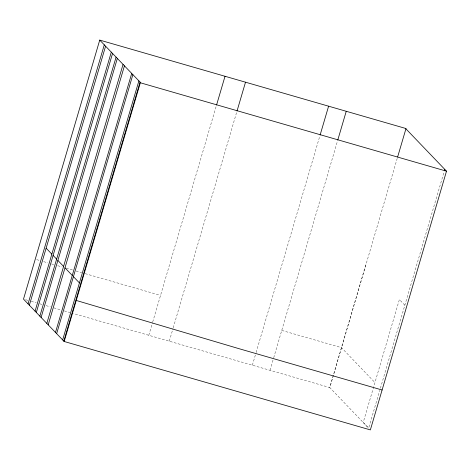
<?xml version="1.0" encoding="UTF-8"?>
<svg xmlns="http://www.w3.org/2000/svg" width="470" height="470" viewBox="0 0 470 470"><rect width="100%" height="100%" fill="white"/><g stroke="black" fill="none" stroke-linecap="round" stroke-linejoin="round"><path stroke-width="0.35" stroke-dasharray="2.35 1.76" d="M148.79 335.292L152.503 322.696M152.709 321.991L216.341 105.773M169.282 341.208L173.007 328.536M173.219 327.837L236.821 111.713M252.372 365.202L255.892 353.24M256.097 352.535L319.9 135.754M270.015 370.295L273.517 358.399M273.722 357.699L337.566 140.783M365.748 264.986L329.77 387.556L368.656 428.135L379.784 390.335M397.226 158.361L329.77 387.556L73.479 313.543M380.4 388.238L444.179 171.521M36.648 259.622L40.167 260.639M43.687 261.655L47.911 262.877M51.43 263.893L54.25 264.704M57.769 265.72L61.993 266.937M66.211 268.159L72.55 269.986M76.069 271.002L81.698 272.629M85.217 273.646L160.534 295.395M281.753 330.398L341.502 347.653L374.948 382.556M25.609 299.725L28.429 300.536M31.243 301.346L36.172 302.768M39.692 303.785L42.506 304.601M46.025 305.618L50.249 306.834M53.768 307.85L60.806 309.883M64.325 310.899L69.96 312.527M404.84 305.189L399.394 299.513L363.204 422.454L368.656 428.135"/><path stroke-width="0.7" d="M397.638 156.957L406.004 128.539L99.734 40.097L23.5 299.114L64.173 341.484L370.354 429.903L446.5 171.18L405.916 128.833M28.059 303.861L104.287 44.844M29.352 305.206L105.586 46.195M35.068 311.163L111.302 52.152M36.319 312.468L112.553 53.457M39.85 316.146L116.084 57.134M41.101 317.45L117.33 58.439M46.818 323.407L123.052 64.39M48.204 324.852L124.438 65.841M55.489 332.437L131.718 73.426M56.653 333.647L132.881 74.636M62.651 339.904L138.885 80.887M63.814 341.114L140.048 82.097L99.734 40.097M64.173 341.484L140.319 82.767L140.048 82.097M216.547 105.074L225.024 76.281M237.033 111.014L245.51 82.197M320.111 135.049L328.601 106.191M337.771 140.078L346.243 111.284M444.391 170.822L444.802 169.412M140.319 82.767L446.5 171.18M382.098 390.006L238.754 348.611L76.252 300.447M46.136 248.184L51.853 254.141M53.104 255.445L56.635 259.123M57.88 260.445L63.597 266.402M64.983 267.847L72.268 275.432M73.426 276.654L79.424 282.905"/></g></svg>
